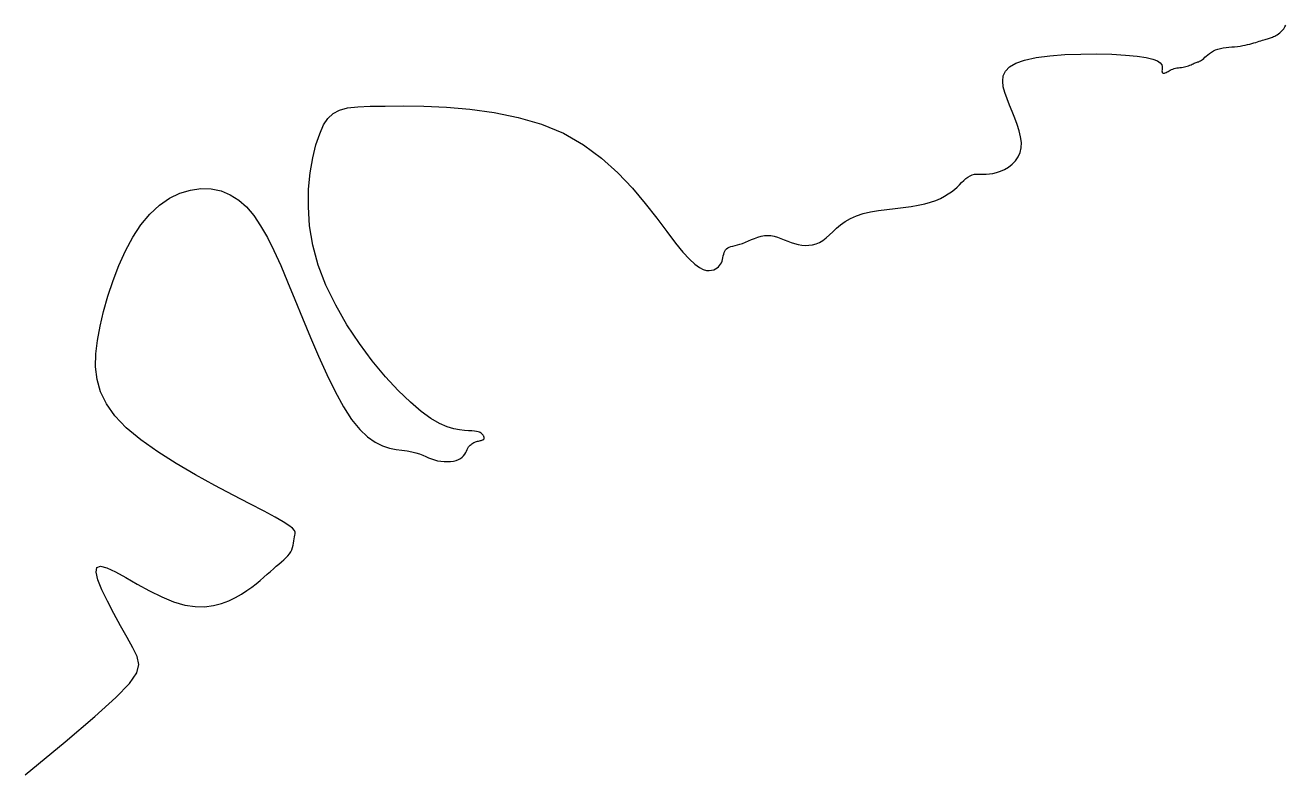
# Model space of a CAD drawing. Header units: millimetres. Extents: x -4821 to -1911, y 9787 to 11519.
import ezdxf

# ---------------------------------------------------------------- set-up
doc = ezdxf.new("R2010")
doc.units = ezdxf.units.MM
doc.layers.add('96', color=7, linetype='Continuous')

msp = doc.modelspace()

# ---------------------------------------------------------------- linework, layer by layer
at = {"layer": '96'}
msp.add_lwpolyline([(-4821, 9787.5), (-4729, 9863.5), (-4660.2, 9921.8), (-4611.5, 9965.7), (-4580.3, 9998.2), (-4563.7, 10022.8), (-4558.7, 10042.5), (-4562.6, 10060.6), (-4572.4, 10080.4), (-4585.7, 10104.3), (-4600.8, 10131.3), (-4616.4, 10159.8), (-4631.2, 10188.2), (-4643.8, 10214.8), (-4653.1, 10237.8), (-4657.5, 10255.6), (-4655.9, 10266.5), (-4647.3, 10269.5), (-4632.4, 10265.5), (-4612.6, 10256.2), (-4588.8, 10243.2), (-4562.4, 10228.2), (-4534.4, 10212.7), (-4506, 10198.4), (-4478.5, 10187), (-4452.8, 10179.6), (-4428.9, 10176), (-4406.9, 10175.8), (-4386.7, 10178.4), (-4368.1, 10183.1), (-4351.2, 10189.5), (-4335.8, 10197), (-4321.8, 10205), (-4309.2, 10213.1), (-4297.9, 10221), (-4287.6, 10228.8), (-4278.4, 10236.4), (-4269.9, 10243.7), (-4262.2, 10250.7), (-4255, 10257.3), (-4248.2, 10263.4), (-4241.7, 10269.1), (-4235.5, 10274.4), (-4229.7, 10279.3), (-4224.3, 10284), (-4219.5, 10288.6), (-4215.1, 10293.1), (-4211.3, 10297.7), (-4208.2, 10302.4), (-4205.8, 10307.4), (-4203.9, 10312.5), (-4202.5, 10317.6), (-4201.4, 10322.7), (-4200.6, 10327.7), (-4199.9, 10332.4), (-4199.3, 10336.8), (-4198.5, 10340.8), (-4197.7, 10344.4), (-4197.7, 10348), (-4199.4, 10352), (-4203.9, 10357), (-4212.2, 10363.4), (-4225.3, 10371.8), (-4244, 10382.7), (-4269.5, 10396.4), (-4302.3, 10413.5), (-4340.9, 10433.4), (-4383.4, 10455.9), (-4427.8, 10480.4), (-4472.4, 10506.5), (-4515.2, 10533.6), (-4554.3, 10561.3), (-4587.8, 10589.2), (-4614.2, 10616.8), (-4633.7, 10644.4), (-4647.2, 10672.3), (-4655.3, 10700.5), (-4658.7, 10729.5), (-4658.2, 10759.5), (-4654.5, 10790.8), (-4648.2, 10823.6), (-4640, 10858), (-4630, 10893.4), (-4618.3, 10929), (-4604.8, 10964.1), (-4589.5, 10997.7), (-4572.5, 11029.3), (-4553.8, 11057.8), (-4533.4, 11082.6), (-4511.4, 11103.1), (-4488.2, 11119.1), (-4464.1, 11130.8), (-4439.7, 11138.2), (-4415.5, 11141.5), (-4391.7, 11140.7), (-4369, 11136), (-4347.7, 11127.4), (-4328.2, 11115.1), (-4310.2, 11099.1), (-4293.5, 11079.3), (-4277.5, 11055.9), (-4262.1, 11028.9), (-4246.8, 10998.3), (-4231.3, 10964.1), (-4215.3, 10926.3), (-4198.4, 10885.3), (-4180.8, 10842.1), (-4162.6, 10797.9), (-4143.9, 10754.1), (-4124.9, 10712), (-4105.8, 10672.7), (-4086.6, 10637.7), (-4067.6, 10608.2), (-4048.8, 10585), (-4030.5, 10567.8), (-4012.8, 10555.5), (-3995.9, 10547.1), (-3979.9, 10541.9), (-3965, 10538.8), (-3951.4, 10537), (-3939.1, 10535.5), (-3928.5, 10533.6), (-3919.1, 10531.2), (-3910.8, 10528.5), (-3903.3, 10525.6), (-3896.4, 10522.6), (-3889.8, 10519.7), (-3883.2, 10517.1), (-3876.5, 10514.8), (-3869.3, 10513), (-3861.8, 10511.7), (-3854.1, 10511), (-3846.6, 10510.8), (-3839.3, 10511.1), (-3832.3, 10512), (-3826, 10513.4), (-3820.5, 10515.4), (-3815.9, 10518), (-3812, 10521.1), (-3808.9, 10524.4), (-3806.4, 10528), (-3804.2, 10531.7), (-3802.4, 10535.3), (-3800.7, 10538.7), (-3799.1, 10541.9), (-3797.4, 10544.7), (-3795.6, 10547), (-3793.8, 10549.1), (-3791.8, 10550.8), (-3789.8, 10552.3), (-3787.7, 10553.6), (-3785.6, 10554.7), (-3783.4, 10555.6), (-3781.2, 10556.4), (-3778.9, 10557.1), (-3776.6, 10557.8), (-3774.4, 10558.3), (-3772.3, 10558.9), (-3770.3, 10559.4), (-3768.5, 10559.9), (-3766.8, 10560.4), (-3765.4, 10560.9), (-3764.2, 10561.4), (-3763.2, 10562), (-3762.4, 10562.7), (-3761.9, 10563.4), (-3761.5, 10564.1), (-3761.3, 10565), (-3761.4, 10566), (-3761.6, 10567), (-3762, 10568.2), (-3762.6, 10569.4), (-3763.3, 10570.7), (-3764.1, 10571.9), (-3765.1, 10573.2), (-3766.2, 10574.4), (-3767.5, 10575.6), (-3768.8, 10576.8), (-3770.5, 10577.8), (-3772.6, 10578.8), (-3775.4, 10579.7), (-3779.2, 10580.5), (-3784, 10581.2), (-3790.2, 10581.8), (-3797.8, 10582.3), (-3807.1, 10582.8), (-3818.3, 10584), (-3831.5, 10586.6), (-3846.7, 10591.4), (-3864.3, 10599.2), (-3884.3, 10610.7), (-3906.8, 10626.7), (-3932, 10647.9), (-3959.8, 10674.9), (-3989.5, 10707.1), (-4019.8, 10743.8), (-4049.7, 10784), (-4078.3, 10827), (-4104.3, 10872), (-4126.8, 10918.1), (-4144.6, 10964.7), (-4157, 11010.8), (-4164.4, 11055.8), (-4167.4, 11099.1), (-4166.8, 11140.2), (-4163.2, 11178.2), (-4157.3, 11212.7), (-4149.8, 11242.9), (-4141.3, 11268.3), (-4132.4, 11288.5), (-4122.3, 11303.8), (-4110.3, 11315), (-4095.4, 11322.7), (-4076.8, 11327.7), (-4053.5, 11330.5), (-4024.9, 11331.8), (-3989.8, 11332.3), (-3948, 11332.4), (-3900.5, 11331.7), (-3848.8, 11329.4), (-3794.3, 11324.8), (-3738.5, 11317.2), (-3683, 11305.9), (-3629.2, 11290.1), (-3578.6, 11269.2), (-3532.4, 11242.7), (-3490.6, 11211.8), (-3453.1, 11178), (-3419.5, 11142.6), (-3389.7, 11107.3), (-3363.3, 11073.3), (-3340.2, 11042.3), (-3320.1, 11015.6), (-3302.7, 10994.4), (-3287.9, 10978.4), (-3275.3, 10966.8), (-3264.7, 10959.1), (-3255.8, 10954.5), (-3248.3, 10952.4), (-3241.9, 10952.1), (-3236.5, 10952.9), (-3231.7, 10954.2), (-3227.5, 10956), (-3223.9, 10958.2), (-3220.7, 10960.8), (-3218.1, 10963.7), (-3215.8, 10966.9), (-3214, 10970.3), (-3212.5, 10974), (-3211.4, 10977.9), (-3210.4, 10981.9), (-3209.5, 10986), (-3208.6, 10989.9), (-3207.6, 10993.6), (-3206.2, 10997.1), (-3204.5, 11000.2), (-3202.2, 11002.7), (-3199.4, 11004.8), (-3195.9, 11006.4), (-3191.9, 11007.7), (-3187.4, 11008.9), (-3182.4, 11010.1), (-3176.9, 11011.4), (-3171.1, 11013), (-3164.9, 11015), (-3158.4, 11017.6), (-3151.6, 11020.5), (-3144.6, 11023.6), (-3137.3, 11026.6), (-3129.9, 11029.3), (-3122.4, 11031.5), (-3114.8, 11032.9), (-3107.2, 11033.5), (-3099.6, 11032.9), (-3091.9, 11031.4), (-3084.3, 11029.2), (-3076.6, 11026.4), (-3068.8, 11023.4), (-3060.9, 11020.3), (-3052.9, 11017.3), (-3044.9, 11014.6), (-3036.7, 11012.5), (-3028.4, 11011.1), (-3020.1, 11010.4), (-3011.8, 11010.6), (-3003.6, 11011.7), (-2995.4, 11013.9), (-2987.5, 11017.2), (-2979.7, 11021.8), (-2972.2, 11027.6), (-2964.6, 11034.4), (-2956.7, 11041.9), (-2948.1, 11049.8), (-2938.7, 11057.8), (-2928.1, 11065.4), (-2916.1, 11072.5), (-2902.3, 11078.6), (-2886.6, 11083.7), (-2869.4, 11087.7), (-2851, 11090.9), (-2832.1, 11093.6), (-2812.9, 11095.9), (-2794.2, 11098.1), (-2776.2, 11100.5), (-2759.5, 11103.2), (-2744.4, 11106.5), (-2730.9, 11110.2), (-2718.9, 11114.4), (-2708.2, 11119), (-2698.8, 11123.9), (-2690.3, 11129.1), (-2682.8, 11134.4), (-2676.1, 11139.7), (-2670, 11145.2), (-2664.5, 11150.5), (-2659.3, 11155.6), (-2654.4, 11160.4), (-2649.6, 11164.7), (-2644.9, 11168.3), (-2640, 11171.3), (-2634.8, 11173.4), (-2629.3, 11174.6), (-2623.4, 11175.1), (-2617, 11175.2), (-2610.3, 11175.1), (-2603.1, 11175.1), (-2595.4, 11175.4), (-2587.2, 11176.5), (-2578.6, 11178.4), (-2569.5, 11181.5), (-2560.2, 11185.8), (-2551.2, 11191.3), (-2542.7, 11197.9), (-2535.2, 11205.7), (-2529, 11214.6), (-2524.4, 11224.7), (-2521.8, 11235.8), (-2521.5, 11248.1), (-2523.2, 11261.3), (-2526.5, 11275.2), (-2531.1, 11289.7), (-2536.5, 11304.5), (-2542.5, 11319.4), (-2548.5, 11334.4), (-2554.3, 11349), (-2559.4, 11363.3), (-2563.1, 11376.9), (-2564.6, 11389.8), (-2563.3, 11401.9), (-2558.3, 11413), (-2549, 11422.8), (-2534.5, 11431.4), (-2514.2, 11438.5), (-2487.6, 11444.1), (-2456, 11448.2), (-2421.1, 11450.9), (-2384.4, 11452.3), (-2347.8, 11452.6), (-2312.7, 11451.8), (-2280.8, 11450.1), (-2253.8, 11447.5), (-2233, 11444.3), (-2217.8, 11440.5), (-2207.3, 11436.3), (-2200.8, 11432), (-2197.4, 11427.6), (-2196.1, 11423.4), (-2196.2, 11419.5), (-2196.6, 11416.1), (-2196.9, 11413.4), (-2196.7, 11411.2), (-2196.2, 11409.7), (-2195.3, 11408.7), (-2194.2, 11408.1), (-2192.7, 11408), (-2191.1, 11408.3), (-2189.3, 11408.9), (-2187.3, 11409.8), (-2185.2, 11410.9), (-2182.9, 11412.2), (-2180.4, 11413.6), (-2177.8, 11415), (-2175, 11416.4), (-2172, 11417.6), (-2168.9, 11418.7), (-2165.7, 11419.5), (-2162.3, 11420.2), (-2158.8, 11420.7), (-2155.3, 11421.2), (-2151.8, 11421.6), (-2148.3, 11422.1), (-2144.9, 11422.7), (-2141.6, 11423.4), (-2138.4, 11424.3), (-2135.3, 11425.4), (-2132.4, 11426.5), (-2129.7, 11427.7), (-2127, 11429), (-2124.5, 11430.1), (-2122.2, 11431.2), (-2119.9, 11432.1), (-2117.8, 11432.8), (-2115.8, 11433.5), (-2113.9, 11434), (-2111.9, 11434.7), (-2109.9, 11435.5), (-2107.8, 11436.6), (-2105.6, 11438), (-2103.2, 11439.8), (-2100.5, 11442.1), (-2097.6, 11444.8), (-2094.5, 11447.8), (-2091, 11450.8), (-2087.1, 11453.9), (-2082.9, 11456.9), (-2078.2, 11459.7), (-2073.1, 11462), (-2067.6, 11463.9), (-2061.6, 11465.4), (-2055.4, 11466.5), (-2048.9, 11467.4), (-2042.3, 11468.1), (-2035.7, 11468.7), (-2029.1, 11469.3), (-2022.7, 11470), (-2016.5, 11470.9), (-2010.6, 11471.9), (-2004.9, 11472.9), (-1999.4, 11474.1), (-1994.2, 11475.4), (-1989.3, 11476.7), (-1984.6, 11477.9), (-1980.2, 11479.2), (-1976, 11480.5), (-1972.2, 11481.7), (-1968.5, 11482.9), (-1965.1, 11484), (-1961.9, 11485.1), (-1958.9, 11486.1), (-1956.1, 11487), (-1953.5, 11487.8), (-1951, 11488.5), (-1948.7, 11489.2), (-1946.4, 11489.9), (-1944.1, 11490.6), (-1941.7, 11491.5), (-1939.3, 11492.5), (-1936.7, 11493.7), (-1934, 11495.2), (-1931, 11497), (-1927.9, 11499.1), (-1924.7, 11501.6), (-1921.6, 11504.4), (-1918.6, 11507.5), (-1915.7, 11510.9), (-1913.2, 11514.8), (-1911.1, 11519)], dxfattribs=at)

doc.saveas('drawing.dxf')
